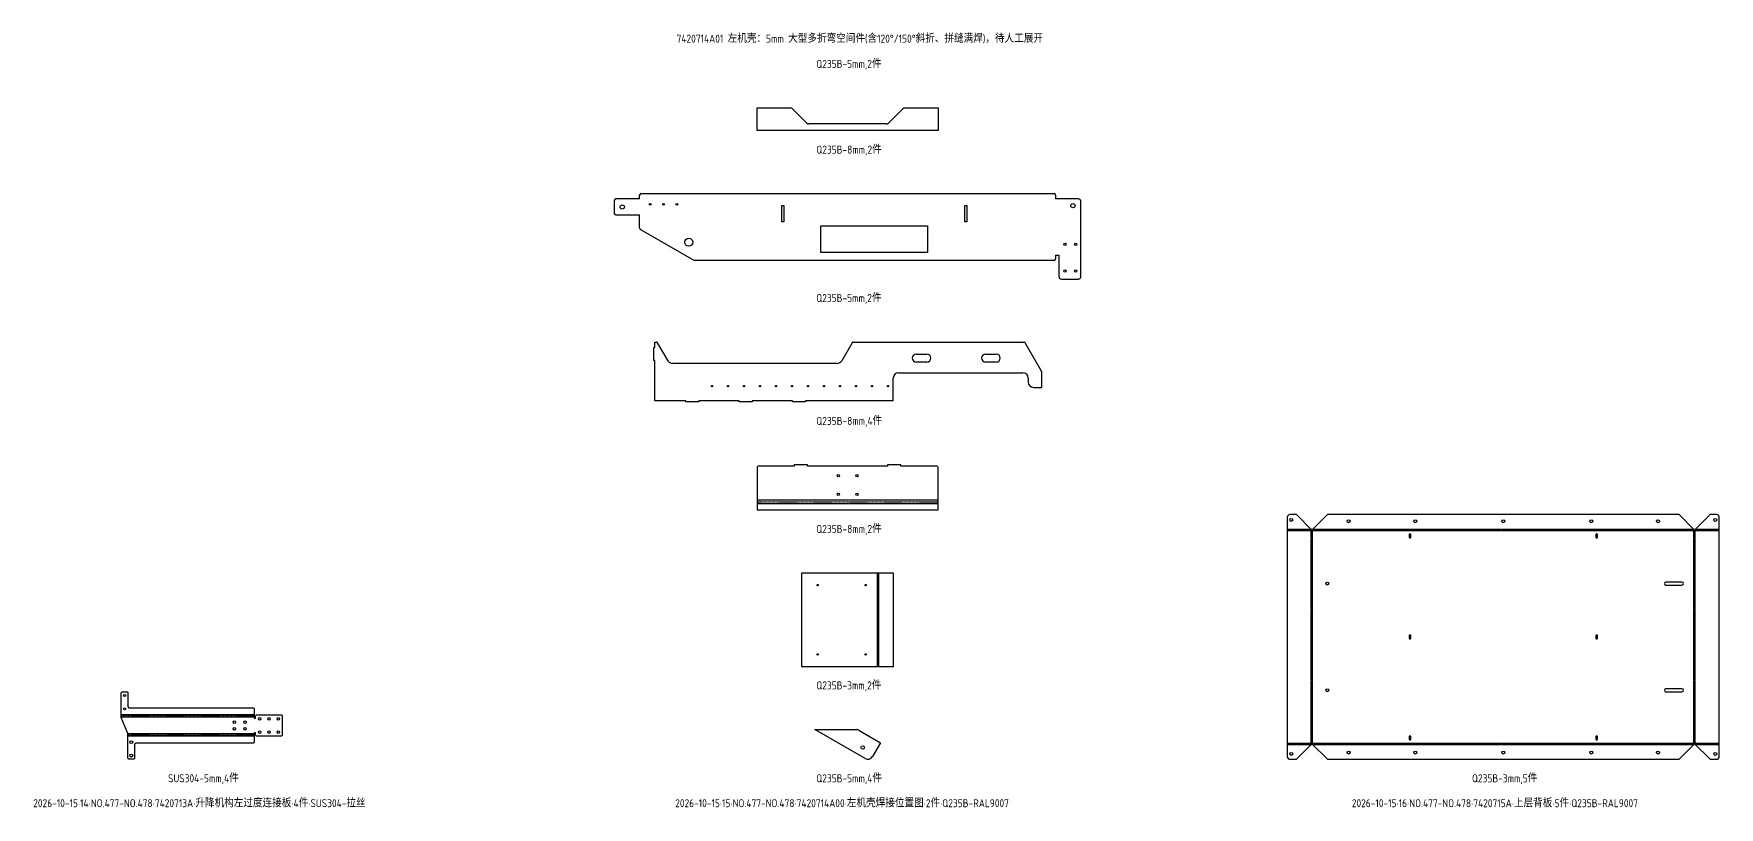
# Model space of a CAD drawing. Header units: inches. Extents: x -1146 to 51400, y 26380 to 29836.
# Drawn here: x 25469 to 31790, y 26431 to 29331 of the extents above; entities that cross this region are included whole.
import ezdxf

# ---------------------------------------------------------------- set-up
doc = ezdxf.new("R2010")
doc.units = ezdxf.units.IN
doc.header["$LTSCALE"] = 0.194989
doc.linetypes.add('CENTER', pattern=[50.8, 31.75, -6.35, 6.35, -6.35])
doc.layers.add('可见 (ISO)', color=7, linetype='Continuous', lineweight=25)
doc.layers.add('折弯线', color=1, linetype='CENTER')
doc.styles.add('Z-English', font='gbenor.shx', dxfattribs={"height": 10, "bigfont": 'hztxt.shx'})

msp = doc.modelspace()

# ---------------------------------------------------------------- linework, layer by layer
at = {"layer": '可见 (ISO)'}
for p, q in [((28182.2, 29052.6), (28307.1, 29052.6)), ((28182.2, 28967.6), (28182.2, 29052.6)), ((28368.3, 28995.5), (28314.2, 29049.6)), ((28728.3, 29049.6), (28674.2, 28995.5)), ((28735.4, 29052.6), (28860.2, 29052.6)), ((28860.2, 29052.6), (28860.2, 28967.6)), ((28860.2, 28967.6), (28182.2, 28967.6)), ((28667.1, 28992.6), (28375.4, 28992.6)), ((27646.2, 28705.3), (27646.2, 28657.3)), ((27741.2, 28711.3), (27652.2, 28711.3)), ((27741.2, 28711.3), (27741.2, 28725.3)), ((27747.2, 28731.3), (29295.2, 28731.3)), ((29301.2, 28725.3), (29301.2, 28711.3)), ((29386.2, 28711.3), (29301.2, 28711.3)), ((29396.2, 28421.3), (29396.2, 28701.3)), ((27652.2, 28651.3), (27741.2, 28651.3)), ((27741.2, 28602.7), (27741.2, 28651.3)), ((28274.2, 28626.3), (28274.2, 28686.3)), ((28274.2, 28686.3), (28282.2, 28686.3)), ((28282.2, 28686.3), (28282.2, 28626.3)), ((28960.2, 28626.3), (28960.2, 28686.3)), ((28960.2, 28686.3), (28968.2, 28686.3)), ((28968.2, 28686.3), (28968.2, 28626.3)), ((27744.2, 28597.5), (27944.2, 28482.1)), ((28282.2, 28626.3), (28274.2, 28626.3)), ((28421.2, 28511.3), (28421.2, 28611.3)), ((28421.2, 28611.3), (28821.2, 28611.3)), ((28821.2, 28611.3), (28821.2, 28511.3)), ((28968.2, 28626.3), (28960.2, 28626.3)), ((28821.2, 28511.3), (28421.2, 28511.3)), ((29295.2, 28481.3), (27947.2, 28481.3)), ((29301.2, 28501.3), (29313.2, 28501.3)), ((29301.2, 28501.3), (29301.2, 28487.3)), ((29313.2, 28501.3), (29313.2, 28421.3)), ((29323.2, 28411.3), (29386.2, 28411.3)), ((27794, 28155), (27798.5, 28155)), ((27794, 28106), (27794, 28155)), ((27798.5, 28175), (27804.4, 28175)), ((27798.5, 28155), (27798.5, 28175)), ((27847.7, 28105), (27808.8, 28172.5)), ((28538.2, 28172.5), (28499.3, 28105)), ((28542.6, 28175), (29182.1, 28175)), ((28778.5, 28130), (28818.5, 28130)), ((29038.5, 28130), (29078.5, 28130)), ((29247.8, 28066.1), (29186.4, 28172.5)), ((27798.5, 28106), (27794, 28106)), ((27798.5, 27955), (27798.5, 28106)), ((28482, 28095), (27865, 28095)), ((28818.5, 28100), (28778.5, 28100)), ((29078.5, 28100), (29038.5, 28100)), ((28692.5, 27955), (28692.5, 28040)), ((28712.5, 28060), (29178.5, 28060)), ((29198.5, 28040), (29198.5, 28025)), ((29218.5, 28005), (29248.5, 28005)), ((29248.5, 28063.6), (29248.5, 28005)), ((27914.5, 27955), (27798.5, 27955)), ((27914.5, 27950.5), (27914.5, 27955)), ((27963.5, 27950.5), (27914.5, 27950.5)), ((28114.5, 27955), (27963.5, 27955)), ((27963.5, 27955), (27963.5, 27950.5)), ((28114.5, 27950.5), (28114.5, 27955)), ((28163.5, 27950.5), (28114.5, 27950.5)), ((28314.5, 27955), (28163.5, 27955)), ((28163.5, 27955), (28163.5, 27950.5)), ((28314.5, 27950.5), (28314.5, 27955)), ((28363.5, 27950.5), (28314.5, 27950.5)), ((28692.5, 27955), (28363.5, 27955)), ((28363.5, 27955), (28363.5, 27950.5)), ((28397.9, 26722.7), (28555.3, 26722.7)), ((28587.2, 26613.4), (28397.9, 26722.7)), ((28560.3, 26721.3), (28644.5, 26672.7)), ((28644.5, 26672.7), (28614.5, 26620.7))]:
    msp.add_line(p, q, dxfattribs=at)
for points in [[(28182.2, 27545.3), (28860.2, 27545.3), (28860.2, 27704.7, 0.414214), (28855.2, 27709.7), (28721.2, 27709.7), (28721.2, 27714.2), (28671.2, 27714.2), (28671.2, 27709.7), (28371.2, 27709.7), (28371.2, 27714.2), (28321.2, 27714.2), (28321.2, 27709.7), (28187.2, 27709.7, 0.414214), (28182.2, 27704.7)], [(30169.9, 26620.7, 0.414214), (30179.9, 26610.7), (30204.1, 26610.7), (30262.4, 26668.9), (30320.6, 26610.7), (31639.2, 26610.7), (31697.4, 26668.9), (31755.6, 26610.7), (31779.9, 26610.7, 0.414214), (31789.9, 26620.7), (31789.9, 27518.2, 0.414214), (31779.9, 27528.2), (31755.6, 27528.2), (31697.4, 27470), (31639.2, 27528.2), (30320.6, 27528.2), (30262.4, 27470), (30204.1, 27528.2), (30179.9, 27528.2, 0.414214), (30169.9, 27518.2)], [(30632.6, 27443.2), (30632.6, 27453.2, 1), (30627.1, 27453.2), (30627.1, 27443.2, 1)], [(31332.6, 27443.2), (31332.6, 27453.2, 1), (31327.1, 27453.2), (31327.1, 27443.2, 1)], [(31589.9, 27264), (31649.9, 27264, 1), (31649.9, 27275), (31589.9, 27275, 1)], [(30632.6, 27064.5), (30632.6, 27074.5, 1), (30627.1, 27074.5), (30627.1, 27064.5, 1)], [(31332.6, 27064.5), (31332.6, 27074.5, 1), (31327.1, 27074.5), (31327.1, 27064.5, 1)], [(26401.5, 26702.3, -0.414214), (26396.5, 26697.3), (26306.5, 26697.3, -0.414214), (26301.5, 26702.3), (26301.5, 26709.8), (26296.5, 26709.8), (26296.5, 26675.7, -0.414214), (26291.5, 26670.7), (25852.5, 26670.7, 0.414214), (25847.5, 26665.7), (25847.5, 26615.7, -0.414214), (25842.5, 26610.7), (25827.5, 26610.7, -0.414214), (25822.5, 26615.7), (25822.5, 26707.3), (25797.5, 26767.3), (25797.5, 26858.9, -0.414214), (25802.5, 26863.9), (25817.5, 26863.9, -0.414214), (25822.5, 26858.9), (25822.5, 26808.9, 0.414214), (25827.5, 26803.9), (26291.5, 26803.9, -0.414214), (26296.5, 26798.9), (26296.5, 26764.8), (26301.5, 26764.8), (26301.5, 26772.3, -0.414214), (26306.5, 26777.3), (26396.5, 26777.3, -0.414214), (26401.5, 26772.3)], [(31589.9, 26864), (31649.9, 26864, 1), (31649.9, 26875), (31589.9, 26875, 1)], [(30632.6, 26685.7), (30632.6, 26695.7, 1), (30627.1, 26695.7), (30627.1, 26685.7, 1)], [(31332.6, 26685.7), (31332.6, 26695.7, 1), (31327.1, 26695.7), (31327.1, 26685.7, 1)]]:
    msp.add_lwpolyline(points, format="xyb", close=True, dxfattribs=at)
msp.add_lwpolyline([(28348.7, 26959), (28693.7, 26959), (28693.7, 27309), (28348.7, 27309)], close=True, dxfattribs=at)
for centre, radius in [((27676.2, 28681.3), 8), ((27781.2, 28691.3), 3.32), ((27831.2, 28691.3), 3.32), ((27881.2, 28691.3), 3.32), ((29366.2, 28686.3), 8), ((27925.6, 28549.3), 15), ((29336.2, 28541.3), 4.19), ((29376.2, 28541.3), 4.19), ((29336.2, 28441.3), 4.19), ((29376.2, 28441.3), 4.19), ((28012.5, 28010), 2.46), ((28072.5, 28010), 2.46), ((28132.5, 28010), 2.46), ((28192.5, 28010), 2.46), ((28252.5, 28010), 2.46), ((28312.5, 28010), 2.46), ((28372.5, 28010), 2.46), ((28432.5, 28010), 2.46), ((28492.5, 28010), 2.46), ((28552.5, 28010), 2.46), ((28612.5, 28010), 2.46), ((28672.5, 28010), 2.46), ((28486.2, 27674.2), 4.19), ((28556.2, 27674.2), 4.19), ((28486.2, 27604.2), 4.19), ((28556.2, 27604.2), 4.19), ((30184.9, 27508.2), 5.5), ((30399.9, 27503.2), 5.5), ((30649.9, 27503.2), 5.5), ((30979.9, 27503.2), 5.5), ((31309.9, 27503.2), 5.5), ((31559.9, 27503.2), 5.5), ((31774.9, 27508.2), 5.5), ((28408.7, 27264), 2.46), ((28588.7, 27264), 2.46), ((30319.9, 27269.5), 5.5), ((28408.7, 27004), 2.46), ((28588.7, 27004), 2.46), ((30319.9, 26869.5), 5.5), ((25810, 26849.9), 4.19), ((25810, 26799.9), 4.19), ((26221.5, 26749.8), 4.5), ((26261.5, 26749.8), 4.5), ((26316.5, 26762.3), 4.5), ((26351.5, 26762.3), 4.5), ((26386.5, 26762.3), 4.5), ((25835, 26674.7), 5.5), ((26221.5, 26724.8), 4.5), ((26261.5, 26724.8), 4.5), ((26316.5, 26712.3), 4.5), ((26351.5, 26712.3), 4.5), ((26386.5, 26712.3), 4.5), ((25835, 26624.7), 5.5), ((28577.9, 26654.7), 6.5), ((30184.9, 26630.7), 5.5), ((30399.9, 26635.7), 5.5), ((30649.9, 26635.7), 5.5), ((30979.9, 26635.7), 5.5), ((31309.9, 26635.7), 5.5), ((31559.9, 26635.7), 5.5), ((31774.9, 26630.7), 5.5)]:
    msp.add_circle(centre, radius, dxfattribs=at)
for centre, radius, start, end in [((28307.1, 29042.6), 10, 45, 90), ((28735.4, 29042.6), 10, 90, 135), ((28375.4, 29002.6), 10, -135, -90), ((28667.1, 29002.6), 10, -90, -45), ((27652.2, 28705.3), 6, 90, 180), ((27747.2, 28725.3), 6, 90, 180), ((29295.2, 28725.3), 6, 0, 90), ((29386.2, 28701.3), 10, 0, 90), ((27652.2, 28657.3), 6, 180, -90), ((27747.2, 28602.7), 6, 180, -120), ((27947.2, 28487.3), 6, -120, -90), ((29295.2, 28487.3), 6, -90, 0), ((29323.2, 28421.3), 10, 180, -90), ((29386.2, 28421.3), 10, -90, 0), ((27804.4, 28170), 5, 30, 90), ((28542.6, 28170), 5, 90, 150), ((28778.5, 28115), 15, 90, -90), ((28818.5, 28115), 15, -90, 90), ((29038.5, 28115), 15, 90, -90), ((29078.5, 28115), 15, -90, 90), ((29182.1, 28170), 5, 30, 90), ((27865, 28115), 20, -150, -90), ((28482, 28115), 20, -90, -30), ((29243.5, 28063.6), 5, 0, 30), ((28712.5, 28040), 20, 90, 180), ((29178.5, 28040), 20, 0, 90), ((29218.5, 28025), 20, 180, -90), ((28555.3, 26712.7), 10, 60, 90), ((28597.2, 26630.7), 20, -120, -30)]:
    msp.add_arc(centre, radius, start, end, dxfattribs=at)
at = {"layer": '折弯线', "color": 5, "linetype": 'CENTER'}
for points in [[(28182.2, 27583.3), (28860.2, 27583.3)], [(28182.2, 27569.7), (28860.2, 27569.7)], [(30169.9, 27473.2), (30261.6, 27473.2)], [(30169.9, 27468.2), (30261.6, 27468.2)], [(30259.9, 26668.9), (30259.9, 27470)], [(30263.1, 27473.2), (31696.7, 27473.2)], [(30263.1, 27468.2), (31696.7, 27468.2)], [(30264.9, 26668.9), (30264.9, 27470)], [(31694.9, 26668.9), (31694.9, 27470)], [(31698.1, 27473.2), (31789.9, 27473.2)], [(31698.1, 27468.2), (31789.9, 27468.2)], [(31699.9, 26668.9), (31699.9, 27470)], [(28633.7, 26959), (28633.7, 27309)], [(28638.7, 26959), (28638.7, 27309)], [(26296.5, 26777.3), (25797.5, 26777.3)], [(26296.5, 26768.9), (25797.5, 26768.9)], [(26296.5, 26705.7), (25822.5, 26705.7)], [(26296.5, 26697.3), (25822.5, 26697.3)], [(30169.9, 26670.7), (30261.6, 26670.7)], [(30169.9, 26665.7), (30261.6, 26665.7)], [(30263.1, 26670.7), (31696.7, 26670.7)], [(30263.1, 26665.7), (31696.7, 26665.7)], [(31698.1, 26670.7), (31789.9, 26670.7)], [(31698.1, 26665.7), (31789.9, 26665.7)]]:
    msp.add_lwpolyline(points, dxfattribs=at)
at = {"layer": '折弯线', "color": 1, "linetype": 'CENTER', "ltscale": 0.5}
for points in [[(28182.2, 27576.5), (28860.2, 27576.5)], [(30169.9, 27470.7), (30261.6, 27470.7)], [(30262.4, 26668.9), (30262.4, 27470)], [(30263.1, 27470.7), (31696.7, 27470.7)], [(31697.4, 26668.9), (31697.4, 27470)], [(31698.1, 27470.7), (31789.9, 27470.7)], [(28636.2, 26959), (28636.2, 27309)], [(26296.5, 26773.1), (25797.5, 26773.1)], [(26296.5, 26701.5), (25822.5, 26701.5)], [(30169.9, 26668.2), (30261.6, 26668.2)], [(30263.1, 26668.2), (31696.7, 26668.2)], [(31698.1, 26668.2), (31789.9, 26668.2)]]:
    msp.add_lwpolyline(points, dxfattribs=at)

# ---------------------------------------------------------------- texts
at = {"color": 1, "style": 'Z-English'}
msp.add_text('7420714A01 左机壳：5mm 大型多折弯空间件(含120°/150°斜折、拼缝满焊)，待人工展开', height=30, dxfattribs=at).set_placement((27879.9, 29297.4))
at = {"color": 3, "style": 'Z-English'}
for s, p in [('Q235B-5mm,2件', (28403.9, 29202.6)), ('Q235B-8mm,2件', (28403.9, 28881.3)), ('Q235B-5mm,2件', (28403.9, 28325)), ('Q235B-8mm,4件', (28403.9, 27864.2)), ('Q235B-8mm,2件', (28403.9, 27459)), ('Q235B-3mm,2件', (28403.9, 26872.7)), ('SUS304-5mm,4件', (25972.9, 26524.4)), ('Q235B-5mm,4件', (28403.9, 26524.4)), ('Q235B-3mm,5件', (30862.6, 26524.4))]:
    msp.add_text(s, height=30, dxfattribs=at).set_placement(p)
at = {"color": 2, "style": 'Z-English'}
for s, p in [('2026-10-15·14·NO.477-NO.478·7420713A·升降机构左过度连接板·4件·SUS304-拉丝', (25467.4, 26431)), ('2026-10-15·15·NO.477-NO.478·7420714A00·左机壳焊接位置图·2件·Q235B-RAL9007', (27874.7, 26431)), ('2026-10-15·16·NO.477-NO.478·7420715A·上层背板·5件·Q235B-RAL9007', (30412, 26431))]:
    msp.add_text(s, height=30, dxfattribs=at).set_placement(p)

doc.saveas('drawing.dxf')
